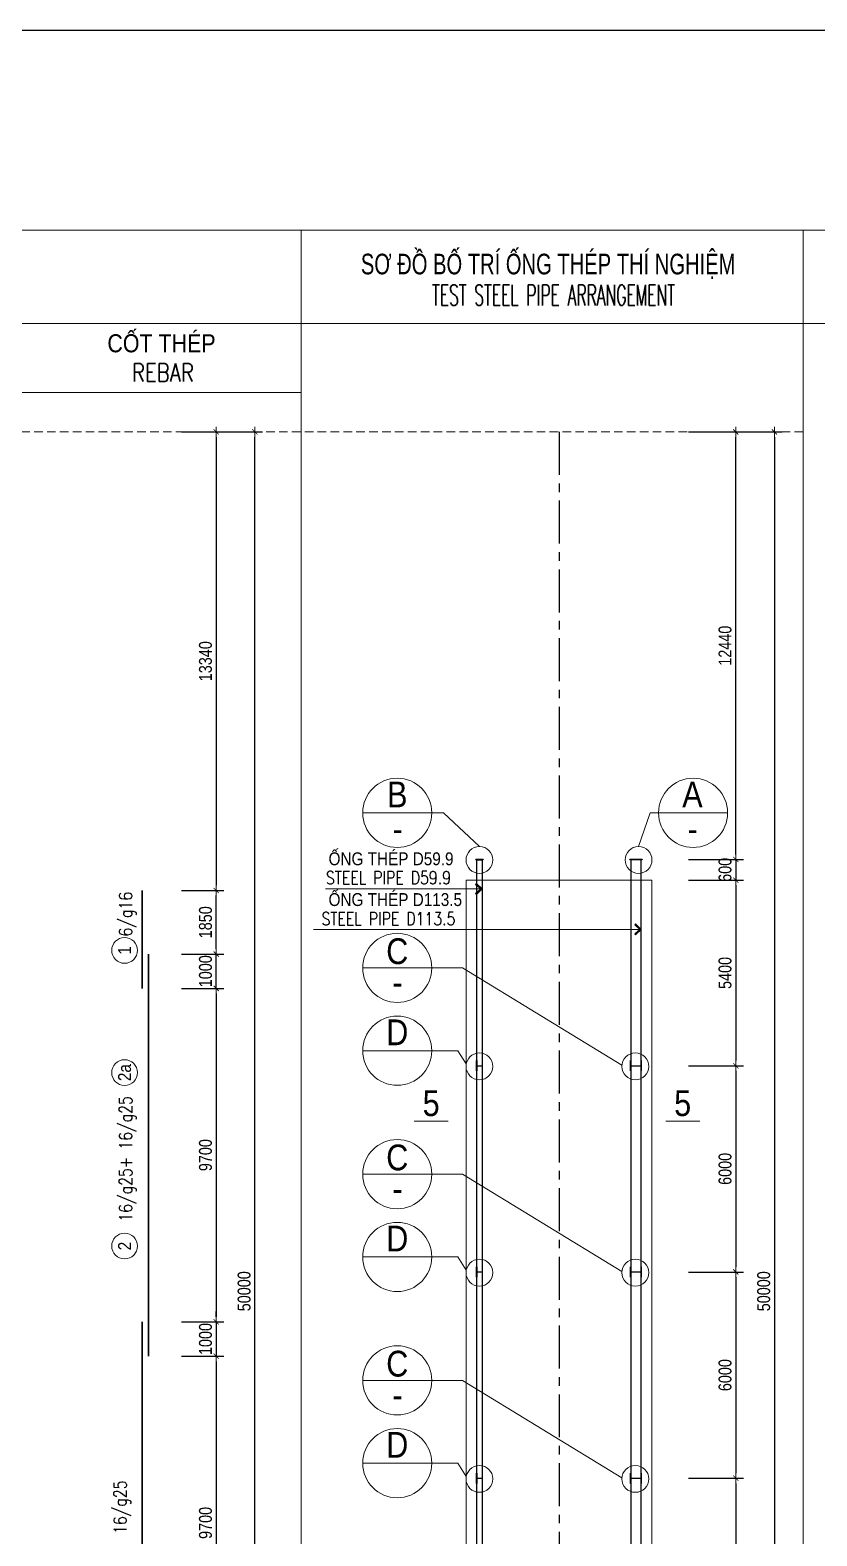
# Model space of a CAD drawing. Header units: millimetres. Extents: x -2123450 to -961021, y -260876 to 649159.
# Drawn here: x -1474290 to -1451394, y 363203 to 407010 of the extents above; entities that cross this region are included whole.
import ezdxf
from ezdxf.enums import TextEntityAlignment as Align

# ---------------------------------------------------------------- set-up
doc = ezdxf.new("R2010")
doc.units = ezdxf.units.MM
doc.header["$LTSCALE"] = 1000
doc.header["$MEASUREMENT"] = 0
doc.header["$PDMODE"] = 66
doc.linetypes.add('CENTER', pattern=[2, 1.25, -0.25, 0.25, -0.25])
doc.linetypes.add('HIDDEN', pattern=[0.375, 0.25, -0.125])
doc.layers.get('0').update_dxf_attribs({"linetype": 'CONTINUOUS'})
doc.layers.get('DEFPOINTS').update_dxf_attribs({"linetype": 'CONTINUOUS'})
for name, color, linetype in [('01AXIS', 5, 'CENTER'), ('03BORER', 3, 'CONTINUOUS'), ('KCS_BORDER', 3, 'CONTINUOUS'), ('NDC_S_REBAR DES.', 2, 'CONTINUOUS'), ('TEXT', 7, 'CONTINUOUS')]:
    doc.layers.add(name, color=color, linetype=linetype)
for name, color, linetype, lineweight in [('NDC_S_CONTINUOUS', 3, 'CONTINUOUS', 20), ('NDC_S_DIM', 1, 'CONTINUOUS', 9), ('NDC_S_FOUNDATION NAME', 7, 'CONTINUOUS', 20), ('NDC_S_HATCH MATERIAL', 8, 'CONTINUOUS', 13), ('NDC_S_LEADER', 1, 'CONTINUOUS', 9), ('NDC_S_REBAR', 4, 'CONTINUOUS', 35), ('NDC_S_REBAR NO.', 7, 'CONTINUOUS', 20), ('NDC_S_REBAR NO. BOX', 1, 'CONTINUOUS', 9), ('NDC_S_VN TITLE', 6, 'CONTINUOUS', 9)]:
    doc.layers.add(name, color=color, linetype=linetype, lineweight=lineweight)
doc.styles.add('NDC_ARIAL', font='arial.ttf', dxfattribs={"width": 0.8})
doc.styles.add('NDC_ROMANS', font='romans.shx', dxfattribs={"width": 0.8, "bigfont": 'vns.shx'})
doc.styles.get("Standard").update_dxf_attribs({"font": 'romans.shx', "bigfont": 'vns.shx'})
doc.dimstyles.new('NDC_1-150', dxfattribs={"dimscale": 150, "dimtxt": 2.5, "dimasz": 1, "dimexe": 1.5, "dimexo": 0, "dimgap": 0.8, "dimtad": 1, "dimdec": 0, "dimdsep": 46, "dimtxsty": 'NDC_ARIAL', "dimblk": 'DIMMARK', "dimcen": 49999.938995, "dimdle": 1.5, "dimclrd": 1, "dimclre": 1, "dimclrt": 3, "dimadec": 0, "dimazin": 0, "dimtfac": 1, "dimtdec": 0, "dimtix": 1, "dimtmove": 2, "dimatfit": 3, "dimfxl": 1, "dimarcsym": 0})

# ---------------------------------------------------------------- blocks, each defined once
blk = doc.blocks.new('detail_201409111408')
at = {"layer": '03BORER'}
blk.add_line((-25, 0), (25, 0), dxfattribs=at)
for points in [[(-26.9, -24.9), (-25, -24.9), (-25, 24.9), (-26.9, 24.9)], [(26.9, -24.9), (25, -24.9), (25, 24.9), (26.9, 24.9)]]:
    blk.add_lwpolyline(points, close=True, dxfattribs=at)
blk = doc.blocks.new('*U204')
at = {"layer": 'KCS_BORDER', "xscale": 6, "yscale": 6, "zscale": 6}
blk.add_blockref('detail_201409111408', (0, 0), dxfattribs=at)
blk = doc.blocks.new('detail_201409111407')
at = {"layer": 'KCS_BORDER'}
blk.add_line((-12.5, 0), (12.5, 0), dxfattribs=at)
for points in [[(-14.4, -24.9), (-12.5, -24.9), (-12.5, 24.9), (-14.4, 24.9)], [(14.4, -24.9), (12.5, -24.9), (12.5, 24.9), (14.4, 24.9)]]:
    blk.add_lwpolyline(points, close=True, dxfattribs=at)
blk = doc.blocks.new('*U205')
at = {"layer": 'KCS_BORDER', "xscale": 6, "yscale": 6, "zscale": 6}
blk.add_blockref('detail_201409111407', (0, 0), dxfattribs=at)
blk = doc.blocks.new('DIMMARK')
at = {"layer": 'NDC_S_DIM', "color": 1}
blk.add_line((-1.5, 0), (1, 0), dxfattribs=at)
at = {"layer": 'NDC_S_DIM', "color": 2, "const_width": 0.15}
blk.add_lwpolyline([(-0.5, -0.5), (0.5, 0.5)], dxfattribs=at)
blk = doc.blocks.new('*D2281')
at = {"layer": 'DEFPOINTS', "color": 0, "transparency": 16777216}
for p in [(44389, -18311), (44389, -18911), (45770, -18911)]:
    blk.add_point(p, dxfattribs=at)
at = {"layer": 'NDC_S_DIM', "color": 1, "lineweight": -2, "transparency": 16777216}
for p, q in [((44389, -18311), (45995, -18311)), ((45770, -18161), (45770, -18011)), ((45770, -18311), (45770, -18911)), ((44389, -18911), (45995, -18911)), ((45770, -19061), (45770, -19211))]:
    blk.add_line(p, q, dxfattribs=at)
at = {"layer": 'NDC_S_DIM', "color": 1, "lineweight": -2, "transparency": 16777216, "xscale": 150, "yscale": 150, "zscale": 150}
for p, rotation in [((45770, -18311), 270), ((45770, -18911), 90)]:
    blk.add_blockref('DIMMARK', p, dxfattribs=dict(at, rotation=rotation))
at = {"layer": 'NDC_S_DIM', "color": 3, "transparency": 16777216, "insert": (45458, -18611), "char_height": 375, "attachment_point": 5, "rotation": 90, "style": 'NDC_ARIAL'}
blk.add_mtext('600', dxfattribs=at)
blk = doc.blocks.new('*D2282')
at = {"layer": 'DEFPOINTS', "color": 0, "transparency": 16777216}
for p in [(44389, -18911), (44389, -24311), (45770, -24311)]:
    blk.add_point(p, dxfattribs=at)
at = {"layer": 'NDC_S_DIM', "color": 1, "lineweight": -2, "transparency": 16777216}
for p, q in [((44389, -18911), (45995, -18911)), ((45770, -19061), (45770, -24161)), ((44389, -24311), (45995, -24311))]:
    blk.add_line(p, q, dxfattribs=at)
at = {"layer": 'NDC_S_DIM', "color": 1, "lineweight": -2, "transparency": 16777216, "xscale": 150, "yscale": 150, "zscale": 150}
for p, rotation in [((45770, -18911), 90), ((45770, -24311), 270)]:
    blk.add_blockref('DIMMARK', p, dxfattribs=dict(at, rotation=rotation))
at = {"layer": 'NDC_S_DIM', "color": 3, "transparency": 16777216, "insert": (45458, -21611), "char_height": 375, "attachment_point": 5, "rotation": 90, "style": 'NDC_ARIAL'}
blk.add_mtext('5400', dxfattribs=at)
blk = doc.blocks.new('*D2283')
at = {"layer": 'DEFPOINTS', "color": 0, "transparency": 16777216}
for p in [(44389, -24311), (44389, -30311), (45770, -30311)]:
    blk.add_point(p, dxfattribs=at)
at = {"layer": 'NDC_S_DIM', "color": 1, "lineweight": -2, "transparency": 16777216}
for p, q in [((44389, -24311), (45995, -24311)), ((45770, -24461), (45770, -30161)), ((44389, -30311), (45995, -30311))]:
    blk.add_line(p, q, dxfattribs=at)
at = {"layer": 'NDC_S_DIM', "color": 1, "lineweight": -2, "transparency": 16777216, "xscale": 150, "yscale": 150, "zscale": 150}
for p, rotation in [((45770, -24311), 90), ((45770, -30311), 270)]:
    blk.add_blockref('DIMMARK', p, dxfattribs=dict(at, rotation=rotation))
at = {"layer": 'NDC_S_DIM', "color": 3, "transparency": 16777216, "insert": (45458, -27311), "char_height": 375, "attachment_point": 5, "rotation": 90, "style": 'NDC_ARIAL'}
blk.add_mtext('6000', dxfattribs=at)
blk = doc.blocks.new('*D2284')
at = {"layer": 'DEFPOINTS', "color": 0, "transparency": 16777216}
for p in [(44389, -30311), (44389, -36311), (45770, -36311)]:
    blk.add_point(p, dxfattribs=at)
at = {"layer": 'NDC_S_DIM', "color": 1, "lineweight": -2, "transparency": 16777216}
for p, q in [((44389, -30311), (45995, -30311)), ((45770, -30461), (45770, -36161)), ((44389, -36311), (45995, -36311))]:
    blk.add_line(p, q, dxfattribs=at)
at = {"layer": 'NDC_S_DIM', "color": 1, "lineweight": -2, "transparency": 16777216, "xscale": 150, "yscale": 150, "zscale": 150}
for p, rotation in [((45770, -30311), 90), ((45770, -36311), 270)]:
    blk.add_blockref('DIMMARK', p, dxfattribs=dict(at, rotation=rotation))
at = {"layer": 'NDC_S_DIM', "color": 3, "transparency": 16777216, "insert": (45458, -33311), "char_height": 375, "attachment_point": 5, "rotation": 90, "style": 'NDC_ARIAL'}
blk.add_mtext('6000', dxfattribs=at)
blk = doc.blocks.new('*D2285')
at = {"layer": 'DEFPOINTS', "color": 0, "transparency": 16777216}
for p in [(44389, -36311), (44389, -42311), (45770, -42311)]:
    blk.add_point(p, dxfattribs=at)
at = {"layer": 'NDC_S_DIM', "color": 1, "lineweight": -2, "transparency": 16777216}
for p, q in [((44389, -36311), (45995, -36311)), ((45770, -36461), (45770, -42161)), ((44389, -42311), (45995, -42311))]:
    blk.add_line(p, q, dxfattribs=at)
at = {"layer": 'NDC_S_DIM', "color": 1, "lineweight": -2, "transparency": 16777216, "xscale": 150, "yscale": 150, "zscale": 150}
for p, rotation in [((45770, -36311), 90), ((45770, -42311), 270)]:
    blk.add_blockref('DIMMARK', p, dxfattribs=dict(at, rotation=rotation))
at = {"layer": 'NDC_S_DIM', "color": 3, "transparency": 16777216, "insert": (45458, -39311), "char_height": 375, "attachment_point": 5, "rotation": 90, "style": 'NDC_ARIAL'}
blk.add_mtext('6000', dxfattribs=at)
blk = doc.blocks.new('*D2288')
at = {"layer": 'DEFPOINTS', "color": 0, "transparency": 16777216}
for p in [(44389, -5871), (44389, -55871), (46895, -55871)]:
    blk.add_point(p, dxfattribs=at)
at = {"layer": 'NDC_S_DIM', "color": 1, "lineweight": -2, "transparency": 16777216}
for p, q in [((44389, -5871), (47120, -5871)), ((46895, -6021), (46895, -55721)), ((44389, -55871), (47120, -55871))]:
    blk.add_line(p, q, dxfattribs=at)
at = {"layer": 'NDC_S_DIM', "color": 1, "lineweight": -2, "transparency": 16777216, "xscale": 150, "yscale": 150, "zscale": 150}
for p, rotation in [((46895, -5871), 90), ((46895, -55871), 270)]:
    blk.add_blockref('DIMMARK', p, dxfattribs=dict(at, rotation=rotation))
at = {"layer": 'NDC_S_DIM', "color": 3, "transparency": 16777216, "insert": (46583, -30871), "char_height": 375, "attachment_point": 5, "rotation": 90, "style": 'NDC_ARIAL'}
blk.add_mtext('50000', dxfattribs=at)
blk = doc.blocks.new('*D2289')
at = {"layer": 'DEFPOINTS', "color": 0, "transparency": 16777216}
for p in [(29642, -5871), (29642, -19211), (30650, -19211)]:
    blk.add_point(p, dxfattribs=at)
at = {"layer": 'NDC_S_DIM', "color": 1, "lineweight": -2, "transparency": 16777216}
for p, q in [((29642, -5871), (30875, -5871)), ((30650, -6021), (30650, -19061)), ((29642, -19211), (30875, -19211))]:
    blk.add_line(p, q, dxfattribs=at)
at = {"layer": 'NDC_S_DIM', "color": 1, "lineweight": -2, "transparency": 16777216, "xscale": 150, "yscale": 150, "zscale": 150}
for p, rotation in [((30650, -5871), 90), ((30650, -19211), 270)]:
    blk.add_blockref('DIMMARK', p, dxfattribs=dict(at, rotation=rotation))
at = {"layer": 'NDC_S_DIM', "color": 3, "transparency": 16777216, "insert": (30338, -12541), "char_height": 375, "attachment_point": 5, "rotation": 90, "style": 'NDC_ARIAL'}
blk.add_mtext('13340', dxfattribs=at)
blk = doc.blocks.new('*D2290')
at = {"layer": 'DEFPOINTS', "color": 0, "transparency": 16777216}
for p in [(29642, -22061), (29642, -31761), (30650, -31761)]:
    blk.add_point(p, dxfattribs=at)
at = {"layer": 'NDC_S_DIM', "color": 1, "lineweight": -2, "transparency": 16777216}
for p, q in [((29642, -22061), (30875, -22061)), ((30650, -22211), (30650, -31611)), ((29642, -31761), (30875, -31761))]:
    blk.add_line(p, q, dxfattribs=at)
at = {"layer": 'NDC_S_DIM', "color": 1, "lineweight": -2, "transparency": 16777216, "xscale": 150, "yscale": 150, "zscale": 150}
for p, rotation in [((30650, -22061), 90), ((30650, -31761), 270)]:
    blk.add_blockref('DIMMARK', p, dxfattribs=dict(at, rotation=rotation))
at = {"layer": 'NDC_S_DIM', "color": 3, "transparency": 16777216, "insert": (30338, -26911), "char_height": 375, "attachment_point": 5, "rotation": 90, "style": 'NDC_ARIAL'}
blk.add_mtext('9700', dxfattribs=at)
blk = doc.blocks.new('*D2291')
at = {"layer": 'DEFPOINTS', "color": 0, "transparency": 16777216}
for p in [(29642, -31761), (29642, -32761), (30650, -32761)]:
    blk.add_point(p, dxfattribs=at)
at = {"layer": 'NDC_S_DIM', "color": 1, "lineweight": -2, "transparency": 16777216}
for p, q in [((30650, -31611), (30650, -31461)), ((29642, -31761), (30875, -31761)), ((30650, -31761), (30650, -32761)), ((29642, -32761), (30875, -32761)), ((30650, -32911), (30650, -33061))]:
    blk.add_line(p, q, dxfattribs=at)
at = {"layer": 'NDC_S_DIM', "color": 1, "lineweight": -2, "transparency": 16777216, "xscale": 150, "yscale": 150, "zscale": 150}
for p, rotation in [((30650, -31761), 270), ((30650, -32761), 90)]:
    blk.add_blockref('DIMMARK', p, dxfattribs=dict(at, rotation=rotation))
at = {"layer": 'NDC_S_DIM', "color": 3, "transparency": 16777216, "insert": (30338, -32261), "char_height": 375, "attachment_point": 5, "rotation": 90, "style": 'NDC_ARIAL'}
blk.add_mtext('1000', dxfattribs=at)
blk = doc.blocks.new('*D2292')
at = {"layer": 'DEFPOINTS', "color": 0, "transparency": 16777216}
for p in [(29642, -32761), (29642, -42461), (30650, -42461)]:
    blk.add_point(p, dxfattribs=at)
at = {"layer": 'NDC_S_DIM', "color": 1, "lineweight": -2, "transparency": 16777216}
for p, q in [((29642, -32761), (30875, -32761)), ((30650, -32911), (30650, -42311)), ((29642, -42461), (30875, -42461))]:
    blk.add_line(p, q, dxfattribs=at)
at = {"layer": 'NDC_S_DIM', "color": 1, "lineweight": -2, "transparency": 16777216, "xscale": 150, "yscale": 150, "zscale": 150}
for p, rotation in [((30650, -32761), 90), ((30650, -42461), 270)]:
    blk.add_blockref('DIMMARK', p, dxfattribs=dict(at, rotation=rotation))
at = {"layer": 'NDC_S_DIM', "color": 3, "transparency": 16777216, "insert": (30338, -37611), "char_height": 375, "attachment_point": 5, "rotation": 90, "style": 'NDC_ARIAL'}
blk.add_mtext('9700', dxfattribs=at)
blk = doc.blocks.new('*D2296')
at = {"layer": 'DEFPOINTS', "color": 0, "transparency": 16777216}
for p in [(29642, -5871), (31775, -5871), (29642, -55871)]:
    blk.add_point(p, dxfattribs=at)
at = {"layer": 'NDC_S_DIM', "color": 1, "lineweight": -2, "transparency": 16777216}
for p, q in [((29642, -5871), (32000, -5871)), ((31775, -55721), (31775, -6021)), ((29642, -55871), (32000, -55871))]:
    blk.add_line(p, q, dxfattribs=at)
at = {"layer": 'NDC_S_DIM', "color": 1, "lineweight": -2, "transparency": 16777216, "xscale": 150, "yscale": 150, "zscale": 150}
for p, rotation in [((31775, -5871), 90), ((31775, -55871), 270)]:
    blk.add_blockref('DIMMARK', p, dxfattribs=dict(at, rotation=rotation))
at = {"layer": 'NDC_S_DIM', "color": 3, "transparency": 16777216, "insert": (31463, -30871), "char_height": 375, "attachment_point": 5, "rotation": 90, "style": 'NDC_ARIAL'}
blk.add_mtext('50000', dxfattribs=at)
blk = doc.blocks.new('*D2274')
at = {"layer": 'DEFPOINTS', "color": 0, "transparency": 16777216}
for p in [(44389, -5871), (45770, -5871), (44389, -18311)]:
    blk.add_point(p, dxfattribs=at)
at = {"layer": 'NDC_S_DIM', "color": 1, "lineweight": -2, "transparency": 16777216}
for p, q in [((44389, -5871), (45995, -5871)), ((45770, -18161), (45770, -6021)), ((44389, -18311), (45995, -18311))]:
    blk.add_line(p, q, dxfattribs=at)
at = {"layer": 'NDC_S_DIM', "color": 1, "lineweight": -2, "transparency": 16777216, "xscale": 150, "yscale": 150, "zscale": 150}
for p, rotation in [((45770, -5871), 90), ((45770, -18311), 270)]:
    blk.add_blockref('DIMMARK', p, dxfattribs=dict(at, rotation=rotation))
at = {"layer": 'NDC_S_DIM', "color": 3, "transparency": 16777216, "insert": (45458, -12091), "char_height": 375, "attachment_point": 5, "rotation": 90, "style": 'NDC_ARIAL'}
blk.add_mtext('12440', dxfattribs=at)
blk = doc.blocks.new('*D2275')
at = {"layer": 'DEFPOINTS', "color": 0, "transparency": 16777216}
for p in [(29642, -21061), (30650, -21061), (29642, -22061)]:
    blk.add_point(p, dxfattribs=at)
at = {"layer": 'NDC_S_DIM', "color": 1, "lineweight": -2, "transparency": 16777216}
for p, q in [((30650, -20911), (30650, -20761)), ((29642, -21061), (30875, -21061)), ((30650, -22061), (30650, -21061)), ((29642, -22061), (30875, -22061)), ((30650, -22211), (30650, -22361))]:
    blk.add_line(p, q, dxfattribs=at)
at = {"layer": 'NDC_S_DIM', "color": 1, "lineweight": -2, "transparency": 16777216, "xscale": 150, "yscale": 150, "zscale": 150}
for p, rotation in [((30650, -21061), 270), ((30650, -22061), 90)]:
    blk.add_blockref('DIMMARK', p, dxfattribs=dict(at, rotation=rotation))
at = {"layer": 'NDC_S_DIM', "color": 3, "transparency": 16777216, "insert": (30338, -21561), "char_height": 375, "attachment_point": 5, "rotation": 90, "style": 'NDC_ARIAL'}
blk.add_mtext('1000', dxfattribs=at)
blk = doc.blocks.new('*D2276')
at = {"layer": 'DEFPOINTS', "color": 0, "transparency": 16777216}
for p in [(29642, -19211), (30650, -19211), (29642, -21061)]:
    blk.add_point(p, dxfattribs=at)
at = {"layer": 'NDC_S_DIM', "color": 1, "lineweight": -2, "transparency": 16777216}
for p, q in [((29642, -19211), (30875, -19211)), ((30650, -20911), (30650, -19361)), ((29642, -21061), (30875, -21061))]:
    blk.add_line(p, q, dxfattribs=at)
at = {"layer": 'NDC_S_DIM', "color": 1, "lineweight": -2, "transparency": 16777216, "xscale": 150, "yscale": 150, "zscale": 150}
for p, rotation in [((30650, -19211), 90), ((30650, -21061), 270)]:
    blk.add_blockref('DIMMARK', p, dxfattribs=dict(at, rotation=rotation))
at = {"layer": 'NDC_S_DIM', "color": 3, "transparency": 16777216, "insert": (30338, -20136), "char_height": 375, "attachment_point": 5, "rotation": 90, "style": 'NDC_ARIAL'}
blk.add_mtext('1850', dxfattribs=at)
blk = doc.blocks.new('CHI TIET COC DAI TRA')
at = {"layer": 'NDC_S_CONTINUOUS'}
for p, q in [((0, 0), (0, -59594)), ((0, 0), (0, -59594)), ((0, 0), (36168.2, 0)), ((0, -2720.8), (36168.2, -2720.8))]:
    blk.add_line(p, q, dxfattribs=at)
blk = doc.blocks.new('COC DAI TRA -  D2000 - TYPE 1')
at = {"layer": '01AXIS'}
blk.add_line((40625.1, -5870.8), (40625.1, -57332.2), dxfattribs=at)
at = {"layer": '03BORER'}
for p, q in [((38205.5, -18310.8), (38415.5, -18310.8)), ((38415.5, -18310.8), (38205.5, -18310.8)), ((43044.6, -18310.8), (42684.6, -18310.8))]:
    blk.add_line(p, q, dxfattribs=at)
for points in [[(38205.5, -18322.3), (38205.5, -18310.8), (38415.5, -18310.8), (38415.5, -18322.3)], [(42684.6, -18322.3), (42684.6, -18310.8), (43044.6, -18310.8), (43044.6, -18322.3)]]:
    blk.add_lwpolyline(points, close=True, dxfattribs=at)
at = {"layer": 'KCS_BORDER'}
for points in [[(38235.5, -18322.3), (38385.5, -18322.3), (38385.5, -55659.3), (38235.5, -55659.3)], [(43014.6, -18322.3), (42714.6, -18322.3), (42714.6, -54659.3), (43014.6, -54659.3)]]:
    blk.add_lwpolyline(points, close=True, dxfattribs=at)
at = {"layer": 'NDC_S_CONTINUOUS'}
for p, q in [((33126.6, 1), (33126.6, -55870.8)), ((47726.9, 0), (47726.9, -59594)), ((0, 0), (47726.9, 0)), ((0, -2720.8), (47726.9, -2720.8)), ((0, -4720.8), (33126.6, -4720.8))]:
    blk.add_line(p, q, dxfattribs=at)
blk.add_lwpolyline([(37925.1, -18910.8), (43325.1, -18910.8), (43325.1, -55870.8), (37925.1, -55870.8)], close=True, dxfattribs=at)
at = {"layer": 'NDC_S_HATCH MATERIAL', "linetype": 'HIDDEN'}
blk.add_line((47726.9, -5870.8), (0, -5870.8), dxfattribs=at)
at = {"layer": 'NDC_S_LEADER'}
for p, q in [((34911.9, -16953.1), (36924.4, -16953.1)), ((45533.2, -16953.1), (43520.7, -16953.1)), ((34911.9, -21464.3), (36924.4, -21464.3)), ((34911.9, -23872.5), (36924.4, -23872.5)), ((34911.9, -27464.3), (36924.4, -27464.3)), ((34911.9, -29872.5), (36924.4, -29872.5)), ((34911.9, -33464.3), (36924.4, -33464.3)), ((34911.9, -35872.5), (36924.4, -35872.5))]:
    blk.add_line(p, q, dxfattribs=at)
for points in [[(38310.5, -17932.7), (37265.1, -16953.1), (36924.4, -16953.1)], [(42939.6, -17932.7), (43280, -16953.1), (43520.7, -16953.1)], [(38385.5, -19167.9), (38225.1, -19007.5), (38198.4, -19034.3), (38347.7, -19167.9), (38198.4, -19301.5), (38225.1, -19328.3), (38385.5, -19167.9), (38385.5, -19167.9), (33826.4, -19167.9)], [(43014.6, -20342.4), (42854.3, -20182), (42827.5, -20208.7), (42976.8, -20342.4), (42827.5, -20476), (42854.3, -20502.8), (43014.6, -20342.4), (43014.6, -20342.4), (33477.2, -20342.4)], [(42457.4, -24297.9), (37817.9, -21464.3), (36924.4, -21464.3)], [(37926.3, -24259.2), (37682.6, -23872.5), (36924.4, -23872.5)], [(42457.4, -30297.9), (37817.9, -27464.3), (36924.4, -27464.3)], [(37926.3, -30259.2), (37682.6, -29872.5), (36924.4, -29872.5)], [(42457.4, -36297.9), (37817.9, -33464.3), (36924.4, -33464.3)], [(37926.3, -36259.2), (37682.6, -35872.5), (36924.4, -35872.5)]]:
    blk.add_lwpolyline(points, dxfattribs=at)
for centre, radius in [((35918.2, -16953.1), 1006.2), ((44526.9, -16953.1), 1006.2), ((38310.5, -18323.4), 390.6), ((42939.6, -18323.4), 390.6), ((35918.2, -21464.3), 1006.2), ((35918.2, -23872.5), 1006.2), ((35918.2, -27464.3), 1006.2), ((35918.2, -29872.5), 1006.2), ((35918.2, -33464.3), 1006.2), ((35918.2, -35872.5), 1006.2)]:
    blk.add_circle(centre, radius, dxfattribs=at)
at = {"layer": 'NDC_S_REBAR'}
for p, q in [((28490.7, -22060.8), (28490.7, -19210.8)), ((28680.8, -21060.8), (28680.8, -32760.8)), ((28490.7, -43460.8), (28490.7, -31760.8))]:
    blk.add_line(p, q, dxfattribs=at)
at = {"layer": 'NDC_S_REBAR NO. BOX'}
for centre, radius in [((27982.4, -20954.3), 375), ((38310.5, -24329.5), 390.6), ((42846.7, -24329.5), 390.6), ((27982.4, -24510.1), 375), ((27982.4, -29555.3), 375), ((38310.5, -30329.5), 390.6), ((42846.7, -30329.5), 390.6), ((38310.5, -36329.5), 390.6), ((42846.7, -36329.5), 390.6)]:
    blk.add_circle(centre, radius, dxfattribs=at)
at = {"layer": 'KCS_BORDER', "color": 0, "linetype": 'ByBlock', "lineweight": -2, "transparency": 16777216, "xscale": -1, "rotation": 180}
for p in [(38310.5, -24310.8), (38310.5, -30310.8), (38310.5, -36310.8)]:
    blk.add_blockref('*U205', p, dxfattribs=at)
at = {"layer": 'NDC_S_DIM', "color": 0, "linetype": 'ByBlock', "lineweight": -2, "transparency": 16777216, "xscale": -1, "rotation": 180}
for p in [(42864.6, -24310.8), (42864.6, -30310.8), (42864.6, -36310.8)]:
    blk.add_blockref('*U204', p, dxfattribs=at)
at = {"layer": 'NDC_S_FOUNDATION NAME', "style": 'NDC_ARIAL', "width": 0.85}
blk.add_text('CỐT THÉP', height=525, dxfattribs=at).set_placement((29057.7, -3216.2), align=Align.MIDDLE)
for s, p in [('ỐNG THÉP D59.9', (33918.9, -18477.4)), ('ỐNG THÉP D113.5', (33918.9, -19663.9))]:
    blk.add_text(s, height=375, dxfattribs=at).set_placement(p)
at = {"layer": 'NDC_S_REBAR DES.', "style": 'NDC_ROMANS', "width": 0.8}
for s, p in [('6/g16', (28039.1, -19901.5)), ('16/g25+ 16/g25', (28039.1, -27019.8)), ('16/g25 ', (27881.2, -37050.5))]:
    blk.add_text(s, height=375, rotation=90, dxfattribs=at).set_placement(p, align=Align.MIDDLE)
at = {"layer": 'NDC_S_REBAR NO.', "style": 'NDC_ARIAL', "width": 0.85}
for s, p in [('B', (35918.2, -16417.9)), ('A', (44507.3, -16417.9)), ('-', (35927.7, -17415.2)), ('-', (44516.9, -17415.2)), ('C', (35918.2, -20977.8)), ('-', (35926.9, -21884.4)), ('D', (35918.2, -23337.4)), ('C', (35918.2, -26977.8)), ('-', (35926.9, -27884.4)), ('D', (35918.2, -29337.4)), ('C', (35918.2, -32977.8)), ('-', (35926.9, -33884.4)), ('D', (35918.2, -35337.4))]:
    blk.add_text(s, height=750, dxfattribs=at).set_placement(p, align=Align.MIDDLE_CENTER)
for s, p in [('1', (27982.4, -20954.3)), ('2a', (27982.4, -24510.1)), ('2', (27982.4, -29555.3))]:
    blk.add_text(s, height=375, rotation=90, dxfattribs=at).set_placement(p, align=Align.MIDDLE_CENTER)
at = {"layer": 'NDC_S_VN TITLE', "style": 'NDC_ARIAL'}
for s, height, width, p in [('SƠ ĐỒ BỐ TRÍ ỐNG THÉP THÍ NGHIỆM', 600, 0.7, (40309.5, -962.3)), ('%%U 5 ', 750, 0.85, (36904.8, -25404.6)), ('%%U 5 ', 750, 0.85, (44224.2, -25404.6))]:
    blk.add_text(s, height=height, dxfattribs=dict(at, width=width)).set_placement(p, align=Align.MIDDLE)
at = {"layer": 'TEXT', "color": 3, "linetype": 'Continuous', "ltscale": 0.8}
for s, height, width, p in [('TEST STEEL PIPE ARRANGEMENT', 600, 0.55, (40467.4, -1888.1)), ('REBAR', 525, 0.8, (29100.7, -4146)), ('STEEL PIPE D59.9', 375, 0.8, (35662.3, -18841.9)), ('STEEL PIPE D113.5', 375, 0.8, (35662.3, -20032.5))]:
    blk.add_text(s, height=height, dxfattribs=dict(at, width=width)).set_placement(p, align=Align.MIDDLE_CENTER)
at = {"layer": 'NDC_S_DIM'}
for base, p1, p2, picture, middle in [((30649.9, -19210.8), (29642.1, -5870.8), (29642.1, -19210.8), '*D2289', (30338.3, -12540.8)), ((31774.9, -5870.8), (29642.1, -55870.8), (29642.1, -5870.8), '*D2296', (31463.4, -30870.8)), ((46894.6, -55870.8), (44388.6, -5870.8), (44388.6, -55870.8), '*D2288', (46583.2, -30870.8)), ((45769.6, -5870.8), (44388.6, -18310.8), (44388.6, -5870.8), '*D2274', (45458.2, -12090.8)), ((45769.6, -18910.8), (44388.6, -18310.8), (44388.6, -18910.8), '*D2281', (45458.2, -18610.8)), ((45769.6, -24310.8), (44388.6, -18910.8), (44388.6, -24310.8), '*D2282', (45458.2, -21610.8)), ((30649.9, -19210.8), (29642.1, -21060.8), (29642.1, -19210.8), '*D2276', (30338.4, -20135.8)), ((30649.9, -21060.8), (29642.1, -22060.8), (29642.1, -21060.8), '*D2275', (30338.4, -21560.8)), ((30649.9, -31760.8), (29642.1, -22060.8), (29642.1, -31760.8), '*D2290', (30338.4, -26910.8)), ((45769.6, -30310.8), (44388.6, -24310.8), (44388.6, -30310.8), '*D2283', (45458.2, -27310.8)), ((45769.6, -36310.8), (44388.6, -30310.8), (44388.6, -36310.8), '*D2284', (45458.2, -33310.8)), ((30649.9, -32760.8), (29642.1, -31760.8), (29642.1, -32760.8), '*D2291', (30338.4, -32260.8)), ((30649.9, -42460.8), (29642.1, -32760.8), (29642.1, -42460.8), '*D2292', (30338.4, -37610.8)), ((45769.6, -42310.8), (44388.6, -36310.8), (44388.6, -42310.8), '*D2285', (45458.2, -39310.8))]:
    dim = blk.add_linear_dim(base=base, p1=p1, p2=p2, angle=90, dimstyle='NDC_1-150', dxfattribs=at)
    dim.commit()
    dim.dimension.update_dxf_attribs({"geometry": picture, "text_midpoint": middle})

msp = doc.modelspace()

# ---------------------------------------------------------------- linework, layer by layer
at = {"layer": 'DEFPOINTS'}
msp.add_lwpolyline([(-1528126.18, 407010.05), (-1401976.18, 407010.05), (-1401976.18, 317910.05), (-1528126.18, 317910.05)], close=True, dxfattribs=at)

# ---------------------------------------------------------------- block references
at = {"color": 1}
for name, p in [('COC DAI TRA -  D2000 - TYPE 1', (-1499524.06, 401191.34)), ('CHI TIET COC DAI TRA', (-1451797.19, 401191.34))]:
    msp.add_blockref(name, p, dxfattribs=at)

doc.saveas('drawing.dxf')
